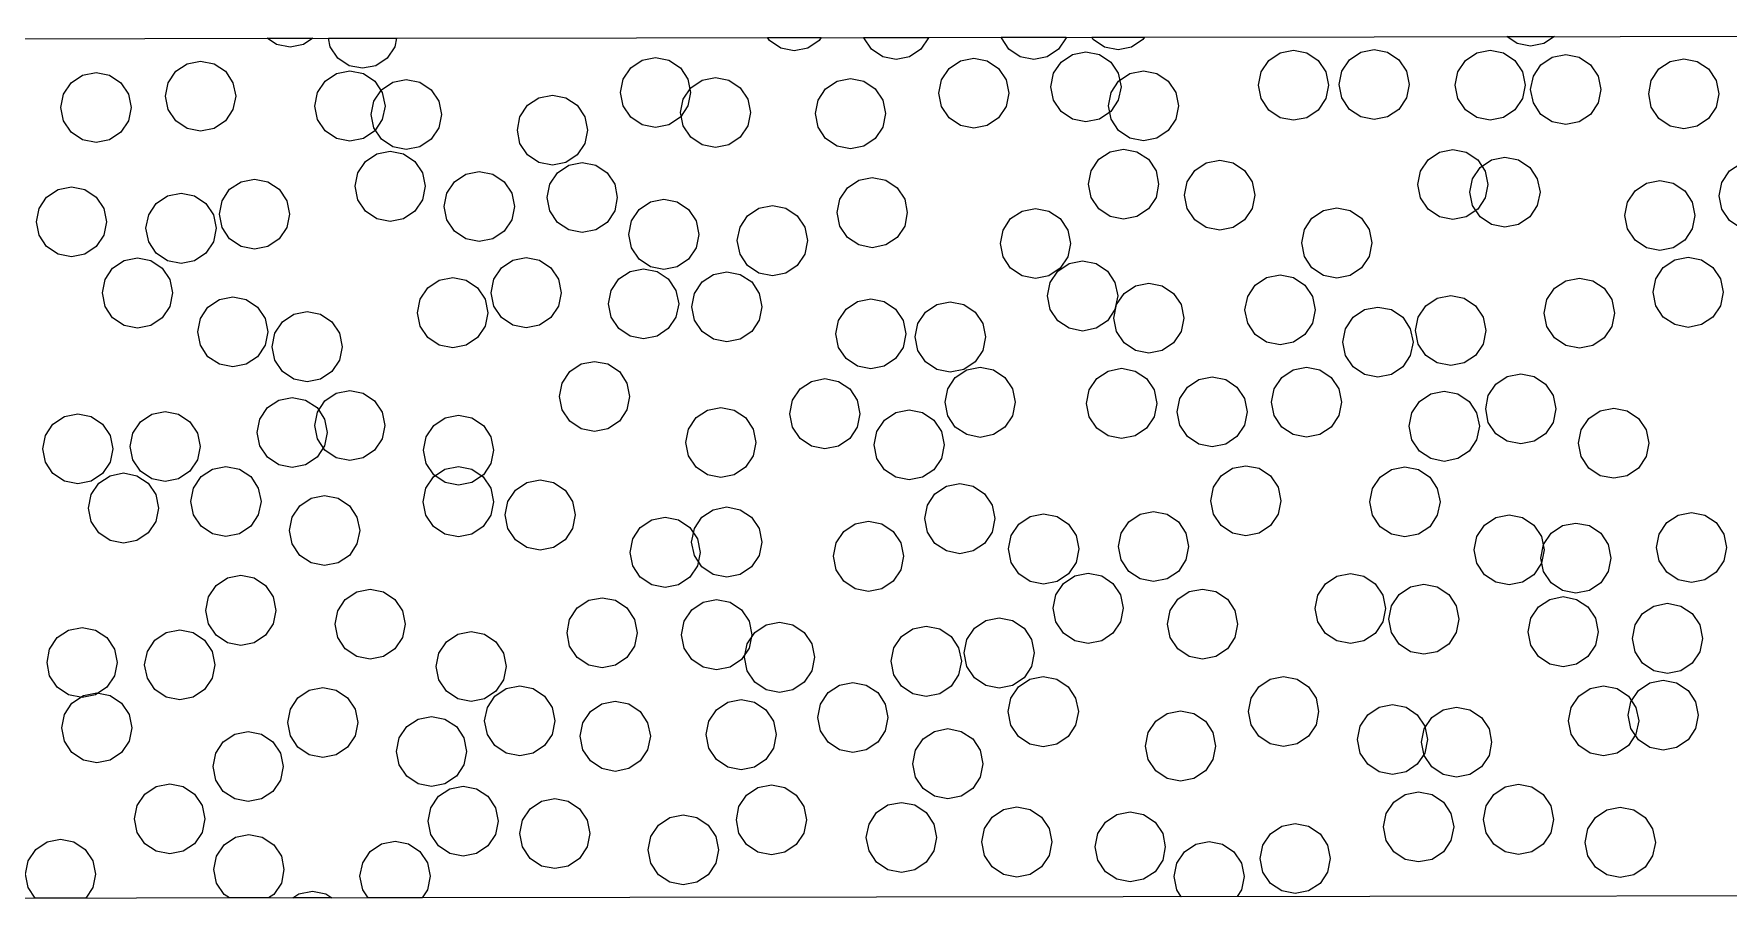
# Model space of a CAD drawing. Header units: millimetres. Extents: x 2 to 154, y 0 to 88.
# Drawn here: x 15.34 to 34.68, y 78.01 to 87.88 of the extents above; entities that cross this region are included whole.
import ezdxf

# ---------------------------------------------------------------- set-up
doc = ezdxf.new("R2010")
doc.units = ezdxf.units.MM
doc.layers.add('BORDER', color=3, linetype='Continuous')

msp = doc.modelspace()

# ---------------------------------------------------------------- linework, layer by layer
for points in [[(18.528, 87.833), (18.42, 87.761), (18.267, 87.73), (18.114, 87.761), (18.006, 87.832), (18.528, 87.833)], [(19.483, 87.834), (19.464, 87.736), (19.377, 87.606), (19.247, 87.519), (19.094, 87.489), (18.941, 87.519), (18.811, 87.606), (18.725, 87.736), (18.705, 87.833), (19.483, 87.834)], [(24.328, 87.841), (24.304, 87.805), (24.175, 87.718), (24.021, 87.688), (23.868, 87.718), (23.739, 87.805), (23.715, 87.84), (24.328, 87.841)], [(25.555, 87.842), (25.553, 87.836), (25.467, 87.706), (25.337, 87.62), (25.184, 87.589), (25.031, 87.62), (24.901, 87.706), (24.814, 87.836), (24.813, 87.841), (25.555, 87.842)], [(27.124, 87.844), (27.123, 87.838), (27.036, 87.708), (26.907, 87.621), (26.754, 87.591), (26.6, 87.621), (26.471, 87.708), (26.384, 87.838), (26.383, 87.843), (27.124, 87.844)], [(28.018, 87.845), (27.999, 87.817), (27.869, 87.73), (27.716, 87.7), (27.563, 87.73), (27.433, 87.817), (27.415, 87.845), (28.018, 87.845)], [(32.697, 87.852), (32.576, 87.771), (32.423, 87.741), (32.27, 87.771), (32.151, 87.851), (32.697, 87.852)], [(22.807, 87.06), (22.721, 86.93), (22.591, 86.844), (22.438, 86.813), (22.285, 86.844), (22.155, 86.93), (22.068, 87.06), (22.038, 87.213), (22.068, 87.366), (22.155, 87.496), (22.285, 87.583), (22.438, 87.613), (22.591, 87.583), (22.721, 87.496), (22.807, 87.366), (22.838, 87.213), (22.807, 87.06)], [(26.439, 87.052), (26.353, 86.923), (26.223, 86.836), (26.07, 86.805), (25.917, 86.836), (25.787, 86.923), (25.7, 87.052), (25.67, 87.205), (25.7, 87.358), (25.787, 87.488), (25.917, 87.575), (26.07, 87.605), (26.223, 87.575), (26.353, 87.488), (26.439, 87.358), (26.47, 87.205), (26.439, 87.052)], [(27.719, 87.125), (27.633, 86.996), (27.503, 86.909), (27.35, 86.878), (27.197, 86.909), (27.067, 86.996), (26.98, 87.125), (26.95, 87.278), (26.98, 87.432), (27.067, 87.561), (27.197, 87.648), (27.35, 87.678), (27.503, 87.648), (27.633, 87.561), (27.719, 87.432), (27.75, 87.278), (27.719, 87.125)], [(30.088, 87.143), (30.001, 87.013), (29.871, 86.926), (29.718, 86.896), (29.565, 86.926), (29.435, 87.013), (29.348, 87.143), (29.318, 87.296), (29.348, 87.449), (29.435, 87.579), (29.565, 87.665), (29.718, 87.696), (29.871, 87.665), (30.001, 87.579), (30.088, 87.449), (30.118, 87.296), (30.088, 87.143)], [(31.008, 87.151), (30.921, 87.021), (30.792, 86.934), (30.639, 86.904), (30.486, 86.934), (30.356, 87.021), (30.269, 87.151), (30.239, 87.304), (30.269, 87.457), (30.356, 87.587), (30.486, 87.673), (30.639, 87.704), (30.792, 87.673), (30.921, 87.587), (31.008, 87.457), (31.039, 87.304), (31.008, 87.151)], [(32.332, 87.143), (32.245, 87.014), (32.115, 86.927), (31.962, 86.896), (31.809, 86.927), (31.679, 87.014), (31.593, 87.143), (31.562, 87.296), (31.593, 87.449), (31.679, 87.579), (31.809, 87.666), (31.962, 87.696), (32.115, 87.666), (32.245, 87.579), (32.332, 87.449), (32.362, 87.296), (32.332, 87.143)], [(33.194, 87.094), (33.107, 86.964), (32.977, 86.878), (32.824, 86.847), (32.671, 86.878), (32.541, 86.964), (32.455, 87.094), (32.424, 87.247), (32.455, 87.4), (32.541, 87.53), (32.671, 87.617), (32.824, 87.647), (32.977, 87.617), (33.107, 87.53), (33.194, 87.4), (33.224, 87.247), (33.194, 87.094)], [(34.54, 87.046), (34.454, 86.916), (34.324, 86.829), (34.171, 86.799), (34.018, 86.829), (33.888, 86.916), (33.801, 87.046), (33.771, 87.199), (33.801, 87.352), (33.888, 87.482), (34.018, 87.568), (34.171, 87.599), (34.324, 87.568), (34.454, 87.482), (34.54, 87.352), (34.571, 87.199), (34.54, 87.046)], [(16.423, 86.889), (16.336, 86.759), (16.206, 86.672), (16.053, 86.642), (15.9, 86.672), (15.771, 86.759), (15.684, 86.889), (15.653, 87.042), (15.684, 87.195), (15.771, 87.325), (15.9, 87.412), (16.053, 87.442), (16.206, 87.412), (16.336, 87.325), (16.423, 87.195), (16.453, 87.042), (16.423, 86.889)], [(17.616, 87.019), (17.53, 86.889), (17.4, 86.802), (17.247, 86.772), (17.094, 86.802), (16.964, 86.889), (16.877, 87.019), (16.847, 87.172), (16.877, 87.325), (16.964, 87.455), (17.094, 87.541), (17.247, 87.572), (17.4, 87.541), (17.53, 87.455), (17.616, 87.325), (17.647, 87.172), (17.616, 87.019)], [(19.32, 86.906), (19.234, 86.776), (19.104, 86.69), (18.951, 86.659), (18.798, 86.69), (18.668, 86.776), (18.581, 86.906), (18.551, 87.059), (18.581, 87.212), (18.668, 87.342), (18.798, 87.429), (18.951, 87.459), (19.104, 87.429), (19.234, 87.342), (19.32, 87.212), (19.351, 87.059), (19.32, 86.906)], [(28.375, 86.908), (28.288, 86.778), (28.158, 86.691), (28.005, 86.661), (27.852, 86.691), (27.722, 86.778), (27.636, 86.908), (27.605, 87.061), (27.636, 87.214), (27.722, 87.344), (27.852, 87.431), (28.005, 87.461), (28.158, 87.431), (28.288, 87.344), (28.375, 87.214), (28.405, 87.061), (28.375, 86.908)], [(19.964, 86.809), (19.877, 86.679), (19.747, 86.592), (19.594, 86.562), (19.441, 86.592), (19.311, 86.679), (19.224, 86.809), (19.194, 86.962), (19.224, 87.115), (19.311, 87.245), (19.441, 87.331), (19.594, 87.362), (19.747, 87.331), (19.877, 87.245), (19.964, 87.115), (19.994, 86.962), (19.964, 86.809)], [(23.492, 86.833), (23.405, 86.703), (23.276, 86.616), (23.122, 86.586), (22.969, 86.616), (22.84, 86.703), (22.753, 86.833), (22.722, 86.986), (22.753, 87.139), (22.84, 87.268), (22.969, 87.355), (23.122, 87.386), (23.276, 87.355), (23.405, 87.268), (23.492, 87.139), (23.522, 86.986), (23.492, 86.833)], [(25.032, 86.819), (24.945, 86.689), (24.815, 86.602), (24.662, 86.572), (24.509, 86.602), (24.379, 86.689), (24.292, 86.819), (24.262, 86.972), (24.292, 87.125), (24.379, 87.255), (24.509, 87.342), (24.662, 87.372), (24.815, 87.342), (24.945, 87.255), (25.032, 87.125), (25.062, 86.972), (25.032, 86.819)], [(21.63, 86.631), (21.544, 86.501), (21.414, 86.414), (21.261, 86.384), (21.108, 86.414), (20.978, 86.501), (20.891, 86.631), (20.861, 86.784), (20.891, 86.937), (20.978, 87.067), (21.108, 87.153), (21.261, 87.184), (21.414, 87.153), (21.544, 87.067), (21.63, 86.937), (21.661, 86.784), (21.63, 86.631)], [(19.779, 85.99), (19.693, 85.86), (19.563, 85.773), (19.41, 85.743), (19.257, 85.773), (19.127, 85.86), (19.04, 85.99), (19.01, 86.143), (19.04, 86.296), (19.127, 86.426), (19.257, 86.512), (19.41, 86.543), (19.563, 86.512), (19.693, 86.426), (19.779, 86.296), (19.81, 86.143), (19.779, 85.99)], [(28.149, 86.015), (28.062, 85.885), (27.932, 85.799), (27.779, 85.768), (27.626, 85.799), (27.496, 85.885), (27.41, 86.015), (27.379, 86.168), (27.41, 86.321), (27.496, 86.451), (27.626, 86.538), (27.779, 86.568), (27.932, 86.538), (28.062, 86.451), (28.149, 86.321), (28.179, 86.168), (28.149, 86.015)], [(29.245, 85.889), (29.158, 85.759), (29.029, 85.673), (28.876, 85.642), (28.722, 85.673), (28.593, 85.759), (28.506, 85.889), (28.476, 86.042), (28.506, 86.195), (28.593, 86.325), (28.722, 86.412), (28.876, 86.442), (29.029, 86.412), (29.158, 86.325), (29.245, 86.195), (29.276, 86.042), (29.245, 85.889)], [(31.907, 86.01), (31.82, 85.881), (31.69, 85.794), (31.537, 85.764), (31.384, 85.794), (31.254, 85.881), (31.168, 86.01), (31.137, 86.164), (31.168, 86.317), (31.254, 86.446), (31.384, 86.533), (31.537, 86.564), (31.69, 86.533), (31.82, 86.446), (31.907, 86.317), (31.937, 86.164), (31.907, 86.01)], [(32.5, 85.923), (32.414, 85.794), (32.284, 85.707), (32.131, 85.676), (31.978, 85.707), (31.848, 85.794), (31.761, 85.923), (31.731, 86.076), (31.761, 86.23), (31.848, 86.359), (31.978, 86.446), (32.131, 86.476), (32.284, 86.446), (32.414, 86.359), (32.5, 86.23), (32.531, 86.076), (32.5, 85.923)], [(35.346, 85.882), (35.26, 85.753), (35.13, 85.666), (34.977, 85.635), (34.824, 85.666), (34.694, 85.753), (34.607, 85.882), (34.577, 86.035), (34.607, 86.188), (34.694, 86.318), (34.824, 86.405), (34.977, 86.435), (35.13, 86.405), (35.26, 86.318), (35.346, 86.188), (35.377, 86.035), (35.346, 85.882)], [(20.797, 85.759), (20.71, 85.63), (20.58, 85.543), (20.427, 85.512), (20.274, 85.543), (20.144, 85.63), (20.057, 85.759), (20.027, 85.912), (20.057, 86.065), (20.144, 86.195), (20.274, 86.282), (20.427, 86.312), (20.58, 86.282), (20.71, 86.195), (20.797, 86.065), (20.827, 85.912), (20.797, 85.759)], [(21.972, 85.862), (21.885, 85.732), (21.756, 85.645), (21.602, 85.615), (21.449, 85.645), (21.32, 85.732), (21.233, 85.862), (21.202, 86.015), (21.233, 86.168), (21.32, 86.298), (21.449, 86.384), (21.602, 86.415), (21.756, 86.384), (21.885, 86.298), (21.972, 86.168), (22.002, 86.015), (21.972, 85.862)], [(25.281, 85.69), (25.194, 85.56), (25.065, 85.474), (24.911, 85.443), (24.758, 85.474), (24.629, 85.56), (24.542, 85.69), (24.511, 85.843), (24.542, 85.996), (24.629, 86.126), (24.758, 86.213), (24.911, 86.243), (25.065, 86.213), (25.194, 86.126), (25.281, 85.996), (25.311, 85.843), (25.281, 85.69)], [(16.142, 85.585), (16.056, 85.455), (15.926, 85.369), (15.773, 85.338), (15.62, 85.369), (15.49, 85.455), (15.403, 85.585), (15.373, 85.738), (15.403, 85.891), (15.49, 86.021), (15.62, 86.108), (15.773, 86.138), (15.926, 86.108), (16.056, 86.021), (16.142, 85.891), (16.173, 85.738), (16.142, 85.585)], [(17.393, 85.511), (17.306, 85.381), (17.177, 85.294), (17.023, 85.264), (16.87, 85.294), (16.741, 85.381), (16.654, 85.511), (16.623, 85.664), (16.654, 85.817), (16.741, 85.947), (16.87, 86.033), (17.023, 86.064), (17.177, 86.033), (17.306, 85.947), (17.393, 85.817), (17.423, 85.664), (17.393, 85.511)], [(18.23, 85.673), (18.144, 85.543), (18.014, 85.456), (17.861, 85.426), (17.708, 85.456), (17.578, 85.543), (17.491, 85.673), (17.461, 85.826), (17.491, 85.979), (17.578, 86.109), (17.708, 86.196), (17.861, 86.226), (18.014, 86.196), (18.144, 86.109), (18.23, 85.979), (18.261, 85.826), (18.23, 85.673)], [(34.268, 85.657), (34.182, 85.527), (34.052, 85.44), (33.899, 85.41), (33.746, 85.44), (33.616, 85.527), (33.529, 85.657), (33.499, 85.81), (33.529, 85.963), (33.616, 86.093), (33.746, 86.179), (33.899, 86.21), (34.052, 86.179), (34.182, 86.093), (34.268, 85.963), (34.299, 85.81), (34.268, 85.657)], [(22.902, 85.442), (22.815, 85.312), (22.686, 85.225), (22.532, 85.195), (22.379, 85.225), (22.25, 85.312), (22.163, 85.442), (22.132, 85.595), (22.163, 85.748), (22.25, 85.878), (22.379, 85.965), (22.532, 85.995), (22.686, 85.965), (22.815, 85.878), (22.902, 85.748), (22.932, 85.595), (22.902, 85.442)], [(24.141, 85.37), (24.054, 85.24), (23.924, 85.153), (23.771, 85.123), (23.618, 85.153), (23.488, 85.24), (23.402, 85.37), (23.371, 85.523), (23.402, 85.676), (23.488, 85.806), (23.618, 85.892), (23.771, 85.923), (23.924, 85.892), (24.054, 85.806), (24.141, 85.676), (24.171, 85.523), (24.141, 85.37)], [(27.143, 85.338), (27.056, 85.208), (26.926, 85.121), (26.773, 85.091), (26.62, 85.121), (26.49, 85.208), (26.403, 85.338), (26.373, 85.491), (26.403, 85.644), (26.49, 85.774), (26.62, 85.861), (26.773, 85.891), (26.926, 85.861), (27.056, 85.774), (27.143, 85.644), (27.173, 85.491), (27.143, 85.338)], [(30.582, 85.344), (30.495, 85.214), (30.365, 85.127), (30.212, 85.097), (30.059, 85.127), (29.929, 85.214), (29.843, 85.344), (29.812, 85.497), (29.843, 85.65), (29.929, 85.78), (30.059, 85.866), (30.212, 85.897), (30.365, 85.866), (30.495, 85.78), (30.582, 85.65), (30.612, 85.497), (30.582, 85.344)], [(16.896, 84.773), (16.809, 84.643), (16.679, 84.556), (16.526, 84.526), (16.373, 84.556), (16.243, 84.643), (16.157, 84.773), (16.126, 84.926), (16.157, 85.079), (16.243, 85.208), (16.373, 85.295), (16.526, 85.326), (16.679, 85.295), (16.809, 85.208), (16.896, 85.079), (16.926, 84.926), (16.896, 84.773)], [(21.332, 84.776), (21.245, 84.646), (21.115, 84.559), (20.962, 84.529), (20.809, 84.559), (20.679, 84.646), (20.593, 84.776), (20.562, 84.929), (20.593, 85.082), (20.679, 85.212), (20.809, 85.299), (20.962, 85.329), (21.115, 85.299), (21.245, 85.212), (21.332, 85.082), (21.362, 84.929), (21.332, 84.776)], [(27.681, 84.739), (27.595, 84.609), (27.465, 84.523), (27.312, 84.492), (27.159, 84.523), (27.029, 84.609), (26.942, 84.739), (26.912, 84.892), (26.942, 85.045), (27.029, 85.175), (27.159, 85.262), (27.312, 85.292), (27.465, 85.262), (27.595, 85.175), (27.681, 85.045), (27.712, 84.892), (27.681, 84.739)], [(34.591, 84.781), (34.504, 84.651), (34.374, 84.565), (34.221, 84.534), (34.068, 84.565), (33.938, 84.651), (33.851, 84.781), (33.821, 84.934), (33.851, 85.087), (33.938, 85.217), (34.068, 85.304), (34.221, 85.334), (34.374, 85.304), (34.504, 85.217), (34.591, 85.087), (34.621, 84.934), (34.591, 84.781)], [(20.493, 84.548), (20.406, 84.419), (20.276, 84.332), (20.123, 84.301), (19.97, 84.332), (19.84, 84.419), (19.754, 84.548), (19.723, 84.701), (19.754, 84.855), (19.84, 84.984), (19.97, 85.071), (20.123, 85.101), (20.276, 85.071), (20.406, 84.984), (20.493, 84.855), (20.523, 84.701), (20.493, 84.548)], [(22.671, 84.65), (22.584, 84.52), (22.455, 84.433), (22.302, 84.403), (22.149, 84.433), (22.019, 84.52), (21.932, 84.65), (21.902, 84.803), (21.932, 84.956), (22.019, 85.086), (22.149, 85.173), (22.302, 85.203), (22.455, 85.173), (22.584, 85.086), (22.671, 84.956), (22.702, 84.803), (22.671, 84.65)], [(23.622, 84.616), (23.535, 84.486), (23.405, 84.399), (23.252, 84.369), (23.099, 84.399), (22.969, 84.486), (22.883, 84.616), (22.852, 84.769), (22.883, 84.922), (22.969, 85.052), (23.099, 85.138), (23.252, 85.169), (23.405, 85.138), (23.535, 85.052), (23.622, 84.922), (23.652, 84.769), (23.622, 84.616)], [(29.934, 84.581), (29.847, 84.451), (29.717, 84.365), (29.564, 84.334), (29.411, 84.365), (29.281, 84.451), (29.195, 84.581), (29.164, 84.734), (29.195, 84.887), (29.281, 85.017), (29.411, 85.104), (29.564, 85.134), (29.717, 85.104), (29.847, 85.017), (29.934, 84.887), (29.964, 84.734), (29.934, 84.581)], [(33.35, 84.544), (33.263, 84.414), (33.133, 84.327), (32.98, 84.297), (32.827, 84.327), (32.697, 84.414), (32.61, 84.544), (32.58, 84.697), (32.61, 84.85), (32.697, 84.98), (32.827, 85.066), (32.98, 85.097), (33.133, 85.066), (33.263, 84.98), (33.35, 84.85), (33.38, 84.697), (33.35, 84.544)], [(17.984, 84.329), (17.897, 84.199), (17.767, 84.113), (17.614, 84.082), (17.461, 84.113), (17.331, 84.199), (17.245, 84.329), (17.214, 84.482), (17.245, 84.635), (17.331, 84.765), (17.461, 84.852), (17.614, 84.882), (17.767, 84.852), (17.897, 84.765), (17.984, 84.635), (18.014, 84.482), (17.984, 84.329)], [(28.437, 84.486), (28.35, 84.357), (28.221, 84.27), (28.067, 84.239), (27.914, 84.27), (27.785, 84.357), (27.698, 84.486), (27.667, 84.639), (27.698, 84.793), (27.785, 84.922), (27.914, 85.009), (28.067, 85.039), (28.221, 85.009), (28.35, 84.922), (28.437, 84.793), (28.467, 84.639), (28.437, 84.486)], [(31.881, 84.344), (31.795, 84.214), (31.665, 84.128), (31.512, 84.097), (31.359, 84.128), (31.229, 84.214), (31.142, 84.344), (31.112, 84.497), (31.142, 84.65), (31.229, 84.78), (31.359, 84.867), (31.512, 84.897), (31.665, 84.867), (31.795, 84.78), (31.881, 84.65), (31.912, 84.497), (31.881, 84.344)], [(18.832, 84.16), (18.746, 84.031), (18.616, 83.944), (18.463, 83.913), (18.31, 83.944), (18.18, 84.031), (18.093, 84.16), (18.063, 84.313), (18.093, 84.466), (18.18, 84.596), (18.31, 84.683), (18.463, 84.713), (18.616, 84.683), (18.746, 84.596), (18.832, 84.466), (18.863, 84.313), (18.832, 84.16)], [(25.265, 84.306), (25.178, 84.177), (25.048, 84.09), (24.895, 84.059), (24.742, 84.09), (24.612, 84.177), (24.526, 84.306), (24.495, 84.459), (24.526, 84.612), (24.612, 84.742), (24.742, 84.829), (24.895, 84.859), (25.048, 84.829), (25.178, 84.742), (25.265, 84.612), (25.295, 84.459), (25.265, 84.306)], [(26.172, 84.271), (26.085, 84.141), (25.955, 84.054), (25.802, 84.024), (25.649, 84.054), (25.519, 84.141), (25.433, 84.271), (25.402, 84.424), (25.433, 84.577), (25.519, 84.707), (25.649, 84.793), (25.802, 84.824), (25.955, 84.793), (26.085, 84.707), (26.172, 84.577), (26.202, 84.424), (26.172, 84.271)], [(31.051, 84.213), (30.965, 84.083), (30.835, 83.996), (30.682, 83.966), (30.529, 83.996), (30.399, 84.083), (30.312, 84.213), (30.282, 84.366), (30.312, 84.519), (30.399, 84.649), (30.529, 84.736), (30.682, 84.766), (30.835, 84.736), (30.965, 84.649), (31.051, 84.519), (31.082, 84.366), (31.051, 84.213)], [(22.111, 83.593), (22.025, 83.464), (21.895, 83.377), (21.742, 83.346), (21.589, 83.377), (21.459, 83.464), (21.372, 83.593), (21.342, 83.746), (21.372, 83.899), (21.459, 84.029), (21.589, 84.116), (21.742, 84.146), (21.895, 84.116), (22.025, 84.029), (22.111, 83.899), (22.142, 83.746), (22.111, 83.593)], [(24.74, 83.396), (24.654, 83.266), (24.524, 83.179), (24.371, 83.149), (24.218, 83.179), (24.088, 83.266), (24.001, 83.396), (23.971, 83.549), (24.001, 83.702), (24.088, 83.832), (24.218, 83.918), (24.371, 83.949), (24.524, 83.918), (24.654, 83.832), (24.74, 83.702), (24.771, 83.549), (24.74, 83.396)], [(26.512, 83.526), (26.425, 83.396), (26.295, 83.31), (26.142, 83.279), (25.989, 83.31), (25.859, 83.396), (25.772, 83.526), (25.742, 83.679), (25.772, 83.832), (25.859, 83.962), (25.989, 84.049), (26.142, 84.079), (26.295, 84.049), (26.425, 83.962), (26.512, 83.832), (26.542, 83.679), (26.512, 83.526)], [(28.127, 83.514), (28.04, 83.384), (27.91, 83.297), (27.757, 83.267), (27.604, 83.297), (27.474, 83.384), (27.388, 83.514), (27.357, 83.667), (27.388, 83.82), (27.474, 83.95), (27.604, 84.036), (27.757, 84.067), (27.91, 84.036), (28.04, 83.95), (28.127, 83.82), (28.157, 83.667), (28.127, 83.514)], [(29.16, 83.417), (29.073, 83.287), (28.944, 83.201), (28.791, 83.17), (28.637, 83.201), (28.508, 83.287), (28.421, 83.417), (28.391, 83.57), (28.421, 83.723), (28.508, 83.853), (28.637, 83.94), (28.791, 83.97), (28.944, 83.94), (29.073, 83.853), (29.16, 83.723), (29.191, 83.57), (29.16, 83.417)], [(30.236, 83.527), (30.149, 83.397), (30.019, 83.31), (29.866, 83.28), (29.713, 83.31), (29.583, 83.397), (29.497, 83.527), (29.466, 83.68), (29.497, 83.833), (29.583, 83.963), (29.713, 84.049), (29.866, 84.08), (30.019, 84.049), (30.149, 83.963), (30.236, 83.833), (30.266, 83.68), (30.236, 83.527)], [(32.681, 83.45), (32.594, 83.321), (32.464, 83.234), (32.311, 83.204), (32.158, 83.234), (32.028, 83.321), (31.941, 83.45), (31.911, 83.604), (31.941, 83.757), (32.028, 83.886), (32.158, 83.973), (32.311, 84.004), (32.464, 83.973), (32.594, 83.886), (32.681, 83.757), (32.711, 83.604), (32.681, 83.45)], [(18.662, 83.182), (18.575, 83.052), (18.445, 82.966), (18.292, 82.935), (18.139, 82.966), (18.009, 83.052), (17.922, 83.182), (17.892, 83.335), (17.922, 83.488), (18.009, 83.618), (18.139, 83.705), (18.292, 83.735), (18.445, 83.705), (18.575, 83.618), (18.662, 83.488), (18.692, 83.335), (18.662, 83.182)], [(19.318, 83.262), (19.231, 83.132), (19.102, 83.045), (18.949, 83.015), (18.795, 83.045), (18.666, 83.132), (18.579, 83.262), (18.549, 83.415), (18.579, 83.568), (18.666, 83.697), (18.795, 83.784), (18.949, 83.815), (19.102, 83.784), (19.231, 83.697), (19.318, 83.568), (19.349, 83.415), (19.318, 83.262)], [(31.808, 83.252), (31.721, 83.122), (31.592, 83.036), (31.439, 83.005), (31.286, 83.036), (31.156, 83.122), (31.069, 83.252), (31.039, 83.405), (31.069, 83.558), (31.156, 83.688), (31.286, 83.775), (31.439, 83.805), (31.592, 83.775), (31.721, 83.688), (31.808, 83.558), (31.839, 83.405), (31.808, 83.252)], [(16.214, 82.995), (16.128, 82.865), (15.998, 82.778), (15.845, 82.748), (15.692, 82.778), (15.562, 82.865), (15.475, 82.995), (15.445, 83.148), (15.475, 83.301), (15.562, 83.431), (15.692, 83.517), (15.845, 83.548), (15.998, 83.517), (16.128, 83.431), (16.214, 83.301), (16.245, 83.148), (16.214, 82.995)], [(17.211, 83.022), (17.124, 82.892), (16.995, 82.805), (16.842, 82.775), (16.689, 82.805), (16.559, 82.892), (16.472, 83.022), (16.442, 83.175), (16.472, 83.328), (16.559, 83.458), (16.689, 83.544), (16.842, 83.575), (16.995, 83.544), (17.124, 83.458), (17.211, 83.328), (17.242, 83.175), (17.211, 83.022)], [(20.559, 82.98), (20.473, 82.85), (20.343, 82.763), (20.19, 82.733), (20.037, 82.763), (19.907, 82.85), (19.82, 82.98), (19.79, 83.133), (19.82, 83.286), (19.907, 83.416), (20.037, 83.502), (20.19, 83.533), (20.343, 83.502), (20.473, 83.416), (20.559, 83.286), (20.59, 83.133), (20.559, 82.98)], [(23.553, 83.068), (23.466, 82.938), (23.337, 82.851), (23.183, 82.821), (23.03, 82.851), (22.901, 82.938), (22.814, 83.068), (22.783, 83.221), (22.814, 83.374), (22.901, 83.504), (23.03, 83.59), (23.183, 83.621), (23.337, 83.59), (23.466, 83.504), (23.553, 83.374), (23.583, 83.221), (23.553, 83.068)], [(25.702, 83.039), (25.615, 82.91), (25.486, 82.823), (25.333, 82.793), (25.18, 82.823), (25.05, 82.91), (24.963, 83.039), (24.933, 83.193), (24.963, 83.346), (25.05, 83.475), (25.18, 83.562), (25.333, 83.593), (25.486, 83.562), (25.615, 83.475), (25.702, 83.346), (25.733, 83.193), (25.702, 83.039)], [(33.741, 83.059), (33.655, 82.929), (33.525, 82.842), (33.372, 82.812), (33.219, 82.842), (33.089, 82.929), (33.002, 83.059), (32.972, 83.212), (33.002, 83.365), (33.089, 83.495), (33.219, 83.581), (33.372, 83.612), (33.525, 83.581), (33.655, 83.495), (33.741, 83.365), (33.772, 83.212), (33.741, 83.059)], [(17.905, 82.395), (17.818, 82.266), (17.689, 82.179), (17.536, 82.148), (17.383, 82.179), (17.253, 82.266), (17.166, 82.395), (17.136, 82.548), (17.166, 82.701), (17.253, 82.831), (17.383, 82.918), (17.536, 82.948), (17.689, 82.918), (17.818, 82.831), (17.905, 82.701), (17.936, 82.548), (17.905, 82.395)], [(20.557, 82.392), (20.47, 82.262), (20.341, 82.176), (20.188, 82.145), (20.035, 82.176), (19.905, 82.262), (19.818, 82.392), (19.788, 82.545), (19.818, 82.698), (19.905, 82.828), (20.035, 82.915), (20.188, 82.945), (20.341, 82.915), (20.47, 82.828), (20.557, 82.698), (20.588, 82.545), (20.557, 82.392)], [(29.544, 82.403), (29.457, 82.273), (29.327, 82.187), (29.174, 82.156), (29.021, 82.187), (28.891, 82.273), (28.804, 82.403), (28.774, 82.556), (28.804, 82.709), (28.891, 82.839), (29.021, 82.926), (29.174, 82.956), (29.327, 82.926), (29.457, 82.839), (29.544, 82.709), (29.574, 82.556), (29.544, 82.403)], [(31.359, 82.39), (31.273, 82.26), (31.143, 82.173), (30.99, 82.143), (30.837, 82.173), (30.707, 82.26), (30.62, 82.39), (30.59, 82.543), (30.62, 82.696), (30.707, 82.826), (30.837, 82.912), (30.99, 82.943), (31.143, 82.912), (31.273, 82.826), (31.359, 82.696), (31.39, 82.543), (31.359, 82.39)], [(16.736, 82.32), (16.649, 82.19), (16.52, 82.103), (16.367, 82.073), (16.213, 82.103), (16.084, 82.19), (15.997, 82.32), (15.967, 82.473), (15.997, 82.626), (16.084, 82.756), (16.213, 82.842), (16.367, 82.873), (16.52, 82.842), (16.649, 82.756), (16.736, 82.626), (16.767, 82.473), (16.736, 82.32)], [(21.492, 82.24), (21.405, 82.111), (21.275, 82.024), (21.122, 81.994), (20.969, 82.024), (20.839, 82.111), (20.753, 82.24), (20.722, 82.394), (20.753, 82.547), (20.839, 82.676), (20.969, 82.763), (21.122, 82.794), (21.275, 82.763), (21.405, 82.676), (21.492, 82.547), (21.522, 82.394), (21.492, 82.24)], [(26.28, 82.199), (26.193, 82.07), (26.063, 81.983), (25.91, 81.952), (25.757, 81.983), (25.627, 82.07), (25.541, 82.199), (25.51, 82.352), (25.541, 82.505), (25.627, 82.635), (25.757, 82.722), (25.91, 82.752), (26.063, 82.722), (26.193, 82.635), (26.28, 82.505), (26.31, 82.352), (26.28, 82.199)], [(19.031, 82.063), (18.945, 81.933), (18.815, 81.846), (18.662, 81.816), (18.509, 81.846), (18.379, 81.933), (18.292, 82.063), (18.262, 82.216), (18.292, 82.369), (18.379, 82.499), (18.509, 82.585), (18.662, 82.616), (18.815, 82.585), (18.945, 82.499), (19.031, 82.369), (19.062, 82.216), (19.031, 82.063)], [(22.917, 81.814), (22.83, 81.684), (22.7, 81.597), (22.547, 81.567), (22.394, 81.597), (22.264, 81.684), (22.178, 81.814), (22.147, 81.967), (22.178, 82.12), (22.264, 82.25), (22.394, 82.337), (22.547, 82.367), (22.7, 82.337), (22.83, 82.25), (22.917, 82.12), (22.947, 81.967), (22.917, 81.814)], [(23.62, 81.932), (23.533, 81.802), (23.403, 81.715), (23.25, 81.685), (23.097, 81.715), (22.968, 81.802), (22.881, 81.932), (22.85, 82.085), (22.881, 82.238), (22.968, 82.368), (23.097, 82.454), (23.25, 82.485), (23.403, 82.454), (23.533, 82.368), (23.62, 82.238), (23.65, 82.085), (23.62, 81.932)], [(27.237, 81.852), (27.15, 81.723), (27.02, 81.636), (26.867, 81.606), (26.714, 81.636), (26.584, 81.723), (26.498, 81.852), (26.467, 82.006), (26.498, 82.159), (26.584, 82.288), (26.714, 82.375), (26.867, 82.406), (27.02, 82.375), (27.15, 82.288), (27.237, 82.159), (27.267, 82.006), (27.237, 81.852)], [(28.491, 81.88), (28.404, 81.75), (28.275, 81.664), (28.121, 81.633), (27.968, 81.664), (27.839, 81.75), (27.752, 81.88), (27.721, 82.033), (27.752, 82.186), (27.839, 82.316), (27.968, 82.403), (28.121, 82.433), (28.275, 82.403), (28.404, 82.316), (28.491, 82.186), (28.521, 82.033), (28.491, 81.88)], [(32.548, 81.842), (32.462, 81.712), (32.332, 81.626), (32.179, 81.595), (32.026, 81.626), (31.896, 81.712), (31.809, 81.842), (31.779, 81.995), (31.809, 82.148), (31.896, 82.278), (32.026, 82.365), (32.179, 82.395), (32.332, 82.365), (32.462, 82.278), (32.548, 82.148), (32.579, 81.995), (32.548, 81.842)], [(34.63, 81.87), (34.543, 81.74), (34.413, 81.653), (34.26, 81.623), (34.107, 81.653), (33.977, 81.74), (33.891, 81.87), (33.86, 82.023), (33.891, 82.176), (33.977, 82.306), (34.107, 82.392), (34.26, 82.423), (34.413, 82.392), (34.543, 82.306), (34.63, 82.176), (34.66, 82.023), (34.63, 81.87)], [(25.238, 81.769), (25.151, 81.639), (25.021, 81.552), (24.868, 81.522), (24.715, 81.552), (24.586, 81.639), (24.499, 81.769), (24.468, 81.922), (24.499, 82.075), (24.586, 82.205), (24.715, 82.291), (24.868, 82.322), (25.021, 82.291), (25.151, 82.205), (25.238, 82.075), (25.268, 81.922), (25.238, 81.769)], [(33.31, 81.749), (33.224, 81.619), (33.094, 81.533), (32.941, 81.502), (32.788, 81.533), (32.658, 81.619), (32.571, 81.749), (32.541, 81.902), (32.571, 82.055), (32.658, 82.185), (32.788, 82.272), (32.941, 82.302), (33.094, 82.272), (33.224, 82.185), (33.31, 82.055), (33.341, 81.902), (33.31, 81.749)], [(18.076, 81.152), (17.989, 81.022), (17.859, 80.936), (17.706, 80.905), (17.553, 80.936), (17.423, 81.022), (17.337, 81.152), (17.306, 81.305), (17.337, 81.458), (17.423, 81.588), (17.553, 81.675), (17.706, 81.705), (17.859, 81.675), (17.989, 81.588), (18.076, 81.458), (18.106, 81.305), (18.076, 81.152)], [(27.745, 81.176), (27.658, 81.046), (27.529, 80.959), (27.375, 80.929), (27.222, 80.959), (27.093, 81.046), (27.006, 81.176), (26.975, 81.329), (27.006, 81.482), (27.093, 81.611), (27.222, 81.698), (27.375, 81.729), (27.529, 81.698), (27.658, 81.611), (27.745, 81.482), (27.775, 81.329), (27.745, 81.176)], [(30.737, 81.173), (30.65, 81.043), (30.52, 80.956), (30.367, 80.926), (30.214, 80.956), (30.084, 81.043), (29.997, 81.173), (29.967, 81.326), (29.997, 81.479), (30.084, 81.609), (30.214, 81.695), (30.367, 81.726), (30.52, 81.695), (30.65, 81.609), (30.737, 81.479), (30.767, 81.326), (30.737, 81.173)], [(31.576, 81.051), (31.489, 80.921), (31.359, 80.834), (31.206, 80.804), (31.053, 80.834), (30.923, 80.921), (30.837, 81.051), (30.806, 81.204), (30.837, 81.357), (30.923, 81.487), (31.053, 81.573), (31.206, 81.604), (31.359, 81.573), (31.489, 81.487), (31.576, 81.357), (31.606, 81.204), (31.576, 81.051)], [(19.551, 80.995), (19.464, 80.865), (19.334, 80.779), (19.181, 80.748), (19.028, 80.779), (18.898, 80.865), (18.812, 80.995), (18.781, 81.148), (18.812, 81.301), (18.898, 81.431), (19.028, 81.518), (19.181, 81.548), (19.334, 81.518), (19.464, 81.431), (19.551, 81.301), (19.581, 81.148), (19.551, 80.995)], [(22.197, 80.897), (22.111, 80.768), (21.981, 80.681), (21.828, 80.65), (21.675, 80.681), (21.545, 80.768), (21.458, 80.897), (21.428, 81.05), (21.458, 81.203), (21.545, 81.333), (21.675, 81.42), (21.828, 81.45), (21.981, 81.42), (22.111, 81.333), (22.197, 81.203), (22.228, 81.05), (22.197, 80.897)], [(23.505, 80.875), (23.418, 80.746), (23.288, 80.659), (23.135, 80.628), (22.982, 80.659), (22.852, 80.746), (22.766, 80.875), (22.735, 81.028), (22.766, 81.181), (22.852, 81.311), (22.982, 81.398), (23.135, 81.428), (23.288, 81.398), (23.418, 81.311), (23.505, 81.181), (23.535, 81.028), (23.505, 80.875)], [(29.05, 80.996), (28.963, 80.866), (28.833, 80.78), (28.68, 80.749), (28.527, 80.78), (28.397, 80.866), (28.311, 80.996), (28.28, 81.149), (28.311, 81.302), (28.397, 81.432), (28.527, 81.519), (28.68, 81.549), (28.833, 81.519), (28.963, 81.432), (29.05, 81.302), (29.08, 81.149), (29.05, 80.996)], [(33.164, 80.908), (33.077, 80.779), (32.948, 80.692), (32.795, 80.662), (32.642, 80.692), (32.512, 80.779), (32.425, 80.908), (32.395, 81.062), (32.425, 81.215), (32.512, 81.344), (32.642, 81.431), (32.795, 81.462), (32.948, 81.431), (33.077, 81.344), (33.164, 81.215), (33.195, 81.062), (33.164, 80.908)], [(26.73, 80.666), (26.643, 80.536), (26.513, 80.45), (26.36, 80.419), (26.207, 80.45), (26.077, 80.536), (25.991, 80.666), (25.96, 80.819), (25.991, 80.972), (26.077, 81.102), (26.207, 81.189), (26.36, 81.219), (26.513, 81.189), (26.643, 81.102), (26.73, 80.972), (26.76, 80.819), (26.73, 80.666)], [(34.354, 80.833), (34.267, 80.703), (34.138, 80.616), (33.985, 80.586), (33.831, 80.616), (33.702, 80.703), (33.615, 80.833), (33.585, 80.986), (33.615, 81.139), (33.702, 81.269), (33.831, 81.355), (33.985, 81.386), (34.138, 81.355), (34.267, 81.269), (34.354, 81.139), (34.385, 80.986), (34.354, 80.833)], [(16.263, 80.558), (16.177, 80.428), (16.047, 80.341), (15.894, 80.311), (15.741, 80.341), (15.611, 80.428), (15.524, 80.558), (15.494, 80.711), (15.524, 80.864), (15.611, 80.994), (15.741, 81.081), (15.894, 81.111), (16.047, 81.081), (16.177, 80.994), (16.263, 80.864), (16.294, 80.711), (16.263, 80.558)], [(17.378, 80.531), (17.291, 80.401), (17.161, 80.314), (17.008, 80.284), (16.855, 80.314), (16.725, 80.401), (16.639, 80.531), (16.608, 80.684), (16.639, 80.837), (16.725, 80.967), (16.855, 81.053), (17.008, 81.084), (17.161, 81.053), (17.291, 80.967), (17.378, 80.837), (17.408, 80.684), (17.378, 80.531)], [(20.703, 80.512), (20.617, 80.382), (20.487, 80.295), (20.334, 80.265), (20.181, 80.295), (20.051, 80.382), (19.964, 80.512), (19.934, 80.665), (19.964, 80.818), (20.051, 80.948), (20.181, 81.034), (20.334, 81.065), (20.487, 81.034), (20.617, 80.948), (20.703, 80.818), (20.734, 80.665), (20.703, 80.512)], [(24.222, 80.617), (24.135, 80.487), (24.006, 80.4), (23.852, 80.37), (23.699, 80.4), (23.57, 80.487), (23.483, 80.617), (23.452, 80.77), (23.483, 80.923), (23.57, 81.053), (23.699, 81.139), (23.852, 81.17), (24.006, 81.139), (24.135, 81.053), (24.222, 80.923), (24.252, 80.77), (24.222, 80.617)], [(25.897, 80.571), (25.81, 80.442), (25.681, 80.355), (25.528, 80.324), (25.374, 80.355), (25.245, 80.442), (25.158, 80.571), (25.128, 80.724), (25.158, 80.878), (25.245, 81.007), (25.374, 81.094), (25.528, 81.124), (25.681, 81.094), (25.81, 81.007), (25.897, 80.878), (25.928, 80.724), (25.897, 80.571)], [(21.258, 79.891), (21.171, 79.762), (21.042, 79.675), (20.888, 79.645), (20.735, 79.675), (20.606, 79.762), (20.519, 79.891), (20.488, 80.045), (20.519, 80.198), (20.606, 80.327), (20.735, 80.414), (20.888, 80.445), (21.042, 80.414), (21.171, 80.327), (21.258, 80.198), (21.288, 80.045), (21.258, 79.891)], [(25.06, 79.931), (24.973, 79.801), (24.843, 79.714), (24.69, 79.684), (24.537, 79.714), (24.407, 79.801), (24.321, 79.931), (24.29, 80.084), (24.321, 80.237), (24.407, 80.367), (24.537, 80.453), (24.69, 80.484), (24.843, 80.453), (24.973, 80.367), (25.06, 80.237), (25.09, 80.084), (25.06, 79.931)], [(27.232, 79.996), (27.145, 79.867), (27.016, 79.78), (26.863, 79.75), (26.71, 79.78), (26.58, 79.867), (26.493, 79.996), (26.463, 80.15), (26.493, 80.303), (26.58, 80.432), (26.71, 80.519), (26.863, 80.55), (27.016, 80.519), (27.145, 80.432), (27.232, 80.303), (27.263, 80.15), (27.232, 79.996)], [(29.975, 79.998), (29.888, 79.869), (29.758, 79.782), (29.605, 79.752), (29.452, 79.782), (29.322, 79.869), (29.235, 79.998), (29.205, 80.152), (29.235, 80.305), (29.322, 80.434), (29.452, 80.521), (29.605, 80.552), (29.758, 80.521), (29.888, 80.434), (29.975, 80.305), (30.005, 80.152), (29.975, 79.998)], [(33.626, 79.892), (33.54, 79.762), (33.41, 79.675), (33.257, 79.645), (33.104, 79.675), (32.974, 79.762), (32.887, 79.892), (32.857, 80.045), (32.887, 80.198), (32.974, 80.328), (33.104, 80.414), (33.257, 80.445), (33.41, 80.414), (33.54, 80.328), (33.626, 80.198), (33.657, 80.045), (33.626, 79.892)], [(34.307, 79.957), (34.22, 79.827), (34.09, 79.741), (33.937, 79.71), (33.784, 79.741), (33.654, 79.827), (33.567, 79.957), (33.537, 80.11), (33.567, 80.263), (33.654, 80.393), (33.784, 80.48), (33.937, 80.51), (34.09, 80.48), (34.22, 80.393), (34.307, 80.263), (34.337, 80.11), (34.307, 79.957)], [(16.432, 79.812), (16.345, 79.682), (16.215, 79.596), (16.062, 79.565), (15.909, 79.596), (15.779, 79.682), (15.693, 79.812), (15.662, 79.965), (15.693, 80.118), (15.779, 80.248), (15.909, 80.335), (16.062, 80.365), (16.215, 80.335), (16.345, 80.248), (16.432, 80.118), (16.462, 79.965), (16.432, 79.812)], [(19.01, 79.873), (18.923, 79.743), (18.794, 79.657), (18.641, 79.626), (18.487, 79.657), (18.358, 79.743), (18.271, 79.873), (18.241, 80.026), (18.271, 80.179), (18.358, 80.309), (18.487, 80.396), (18.641, 80.426), (18.794, 80.396), (18.923, 80.309), (19.01, 80.179), (19.041, 80.026), (19.01, 79.873)], [(22.348, 79.716), (22.262, 79.587), (22.132, 79.5), (21.979, 79.469), (21.826, 79.5), (21.696, 79.587), (21.609, 79.716), (21.579, 79.869), (21.609, 80.022), (21.696, 80.152), (21.826, 80.239), (21.979, 80.269), (22.132, 80.239), (22.262, 80.152), (22.348, 80.022), (22.379, 79.869), (22.348, 79.716)], [(23.784, 79.735), (23.698, 79.605), (23.568, 79.518), (23.415, 79.488), (23.262, 79.518), (23.132, 79.605), (23.045, 79.735), (23.015, 79.888), (23.045, 80.041), (23.132, 80.171), (23.262, 80.257), (23.415, 80.288), (23.568, 80.257), (23.698, 80.171), (23.784, 80.041), (23.815, 79.888), (23.784, 79.735)], [(20.252, 79.543), (20.165, 79.414), (20.035, 79.327), (19.882, 79.296), (19.729, 79.327), (19.599, 79.414), (19.512, 79.543), (19.482, 79.696), (19.512, 79.85), (19.599, 79.979), (19.729, 80.066), (19.882, 80.096), (20.035, 80.066), (20.165, 79.979), (20.252, 79.85), (20.282, 79.696), (20.252, 79.543)], [(28.799, 79.605), (28.712, 79.476), (28.582, 79.389), (28.429, 79.358), (28.276, 79.389), (28.146, 79.476), (28.059, 79.605), (28.029, 79.758), (28.059, 79.912), (28.146, 80.041), (28.276, 80.128), (28.429, 80.158), (28.582, 80.128), (28.712, 80.041), (28.799, 79.912), (28.829, 79.758), (28.799, 79.605)], [(31.218, 79.678), (31.131, 79.549), (31.002, 79.462), (30.848, 79.431), (30.695, 79.462), (30.566, 79.549), (30.479, 79.678), (30.448, 79.831), (30.479, 79.984), (30.566, 80.114), (30.695, 80.201), (30.848, 80.231), (31.002, 80.201), (31.131, 80.114), (31.218, 79.984), (31.248, 79.831), (31.218, 79.678)], [(31.949, 79.649), (31.862, 79.519), (31.732, 79.433), (31.579, 79.402), (31.426, 79.433), (31.296, 79.519), (31.21, 79.649), (31.179, 79.802), (31.21, 79.955), (31.296, 80.085), (31.426, 80.172), (31.579, 80.202), (31.732, 80.172), (31.862, 80.085), (31.949, 79.955), (31.979, 79.802), (31.949, 79.649)], [(18.158, 79.37), (18.072, 79.24), (17.942, 79.154), (17.789, 79.123), (17.636, 79.154), (17.506, 79.24), (17.419, 79.37), (17.389, 79.523), (17.419, 79.676), (17.506, 79.806), (17.636, 79.893), (17.789, 79.923), (17.942, 79.893), (18.072, 79.806), (18.158, 79.676), (18.189, 79.523), (18.158, 79.37)], [(26.144, 79.402), (26.057, 79.273), (25.927, 79.186), (25.774, 79.156), (25.621, 79.186), (25.491, 79.273), (25.405, 79.402), (25.374, 79.556), (25.405, 79.709), (25.491, 79.838), (25.621, 79.925), (25.774, 79.956), (25.927, 79.925), (26.057, 79.838), (26.144, 79.709), (26.174, 79.556), (26.144, 79.402)], [(17.263, 78.773), (17.177, 78.643), (17.047, 78.557), (16.894, 78.526), (16.741, 78.557), (16.611, 78.643), (16.524, 78.773), (16.494, 78.926), (16.524, 79.079), (16.611, 79.209), (16.741, 79.296), (16.894, 79.326), (17.047, 79.296), (17.177, 79.209), (17.263, 79.079), (17.294, 78.926), (17.263, 78.773)], [(20.613, 78.748), (20.526, 78.618), (20.396, 78.531), (20.243, 78.501), (20.09, 78.531), (19.96, 78.618), (19.874, 78.748), (19.843, 78.901), (19.874, 79.054), (19.96, 79.184), (20.09, 79.27), (20.243, 79.301), (20.396, 79.27), (20.526, 79.184), (20.613, 79.054), (20.643, 78.901), (20.613, 78.748)], [(24.13, 78.763), (24.043, 78.633), (23.913, 78.547), (23.76, 78.516), (23.607, 78.547), (23.477, 78.633), (23.39, 78.763), (23.36, 78.916), (23.39, 79.069), (23.477, 79.199), (23.607, 79.286), (23.76, 79.316), (23.913, 79.286), (24.043, 79.199), (24.13, 79.069), (24.16, 78.916), (24.13, 78.763)], [(32.655, 78.768), (32.568, 78.638), (32.438, 78.552), (32.285, 78.521), (32.132, 78.552), (32.003, 78.638), (31.916, 78.768), (31.885, 78.921), (31.916, 79.074), (32.003, 79.204), (32.132, 79.291), (32.285, 79.321), (32.438, 79.291), (32.568, 79.204), (32.655, 79.074), (32.685, 78.921), (32.655, 78.768)], [(21.659, 78.606), (21.572, 78.476), (21.442, 78.389), (21.289, 78.359), (21.136, 78.389), (21.006, 78.476), (20.92, 78.606), (20.889, 78.759), (20.92, 78.912), (21.006, 79.042), (21.136, 79.128), (21.289, 79.159), (21.442, 79.128), (21.572, 79.042), (21.659, 78.912), (21.689, 78.759), (21.659, 78.606)], [(25.613, 78.562), (25.526, 78.433), (25.396, 78.346), (25.243, 78.315), (25.09, 78.346), (24.96, 78.433), (24.874, 78.562), (24.843, 78.715), (24.874, 78.868), (24.96, 78.998), (25.09, 79.085), (25.243, 79.115), (25.396, 79.085), (25.526, 78.998), (25.613, 78.868), (25.643, 78.715), (25.613, 78.562)], [(31.515, 78.681), (31.429, 78.552), (31.299, 78.465), (31.146, 78.435), (30.993, 78.465), (30.863, 78.552), (30.776, 78.681), (30.746, 78.835), (30.776, 78.988), (30.863, 79.117), (30.993, 79.204), (31.146, 79.235), (31.299, 79.204), (31.429, 79.117), (31.515, 78.988), (31.546, 78.835), (31.515, 78.681)], [(23.125, 78.42), (23.038, 78.29), (22.908, 78.204), (22.755, 78.173), (22.602, 78.204), (22.473, 78.29), (22.386, 78.42), (22.355, 78.573), (22.386, 78.726), (22.473, 78.856), (22.602, 78.943), (22.755, 78.973), (22.908, 78.943), (23.038, 78.856), (23.125, 78.726), (23.155, 78.573), (23.125, 78.42)], [(26.931, 78.51), (26.844, 78.38), (26.714, 78.293), (26.561, 78.263), (26.408, 78.293), (26.278, 78.38), (26.191, 78.51), (26.161, 78.663), (26.191, 78.816), (26.278, 78.946), (26.408, 79.032), (26.561, 79.063), (26.714, 79.032), (26.844, 78.946), (26.931, 78.816), (26.961, 78.663), (26.931, 78.51)], [(28.225, 78.454), (28.138, 78.324), (28.008, 78.237), (27.855, 78.207), (27.702, 78.237), (27.572, 78.324), (27.485, 78.454), (27.455, 78.607), (27.485, 78.76), (27.572, 78.89), (27.702, 78.977), (27.855, 79.007), (28.008, 78.977), (28.138, 78.89), (28.225, 78.76), (28.255, 78.607), (28.225, 78.454)], [(33.816, 78.506), (33.73, 78.376), (33.6, 78.289), (33.447, 78.259), (33.294, 78.289), (33.164, 78.376), (33.077, 78.506), (33.047, 78.659), (33.077, 78.812), (33.164, 78.942), (33.294, 79.029), (33.447, 79.059), (33.6, 79.029), (33.73, 78.942), (33.816, 78.812), (33.847, 78.659), (33.816, 78.506)], [(15.36, 78.021), (15.279, 78.143), (15.248, 78.296), (15.279, 78.449), (15.365, 78.579), (15.495, 78.666), (15.648, 78.696), (15.801, 78.666), (15.931, 78.579), (16.018, 78.449), (16.048, 78.296), (16.018, 78.143), (15.937, 78.022), (15.36, 78.021)], [(17.577, 78.024), (17.515, 78.065), (17.429, 78.195), (17.398, 78.348), (17.429, 78.501), (17.515, 78.631), (17.645, 78.718), (17.798, 78.748), (17.951, 78.718), (18.081, 78.631), (18.168, 78.501), (18.198, 78.348), (18.168, 78.195), (18.081, 78.065), (18.021, 78.025), (17.577, 78.024)], [(30.107, 78.32), (30.021, 78.191), (29.891, 78.104), (29.738, 78.074), (29.585, 78.104), (29.455, 78.191), (29.368, 78.32), (29.338, 78.474), (29.368, 78.627), (29.455, 78.756), (29.585, 78.843), (29.738, 78.874), (29.891, 78.843), (30.021, 78.756), (30.107, 78.627), (30.138, 78.474), (30.107, 78.32)], [(19.157, 78.027), (19.096, 78.118), (19.065, 78.272), (19.096, 78.425), (19.182, 78.554), (19.312, 78.641), (19.465, 78.672), (19.618, 78.641), (19.748, 78.554), (19.835, 78.425), (19.865, 78.272), (19.835, 78.118), (19.774, 78.027), (19.157, 78.027)], [(28.437, 78.039), (28.386, 78.116), (28.356, 78.269), (28.386, 78.422), (28.473, 78.552), (28.603, 78.638), (28.756, 78.669), (28.909, 78.638), (29.038, 78.552), (29.125, 78.422), (29.156, 78.269), (29.125, 78.116), (29.075, 78.04), (28.437, 78.039)], [(18.298, 78.025), (18.369, 78.073), (18.522, 78.103), (18.675, 78.073), (18.746, 78.026), (18.298, 78.025)]]:
    msp.add_lwpolyline(points, close=True)
at = {"layer": 'BORDER'}
msp.add_lwpolyline([(2.577, 87.812), (55.891, 87.882), (56.238, 87.673), (56.655, 81.973), (58.741, 78.081), (8.068, 78.011), (5.704, 78.845), (3.411, 81), (2.438, 83.364), (2.507, 87.743)], close=True, dxfattribs=at)

doc.saveas('drawing.dxf')
